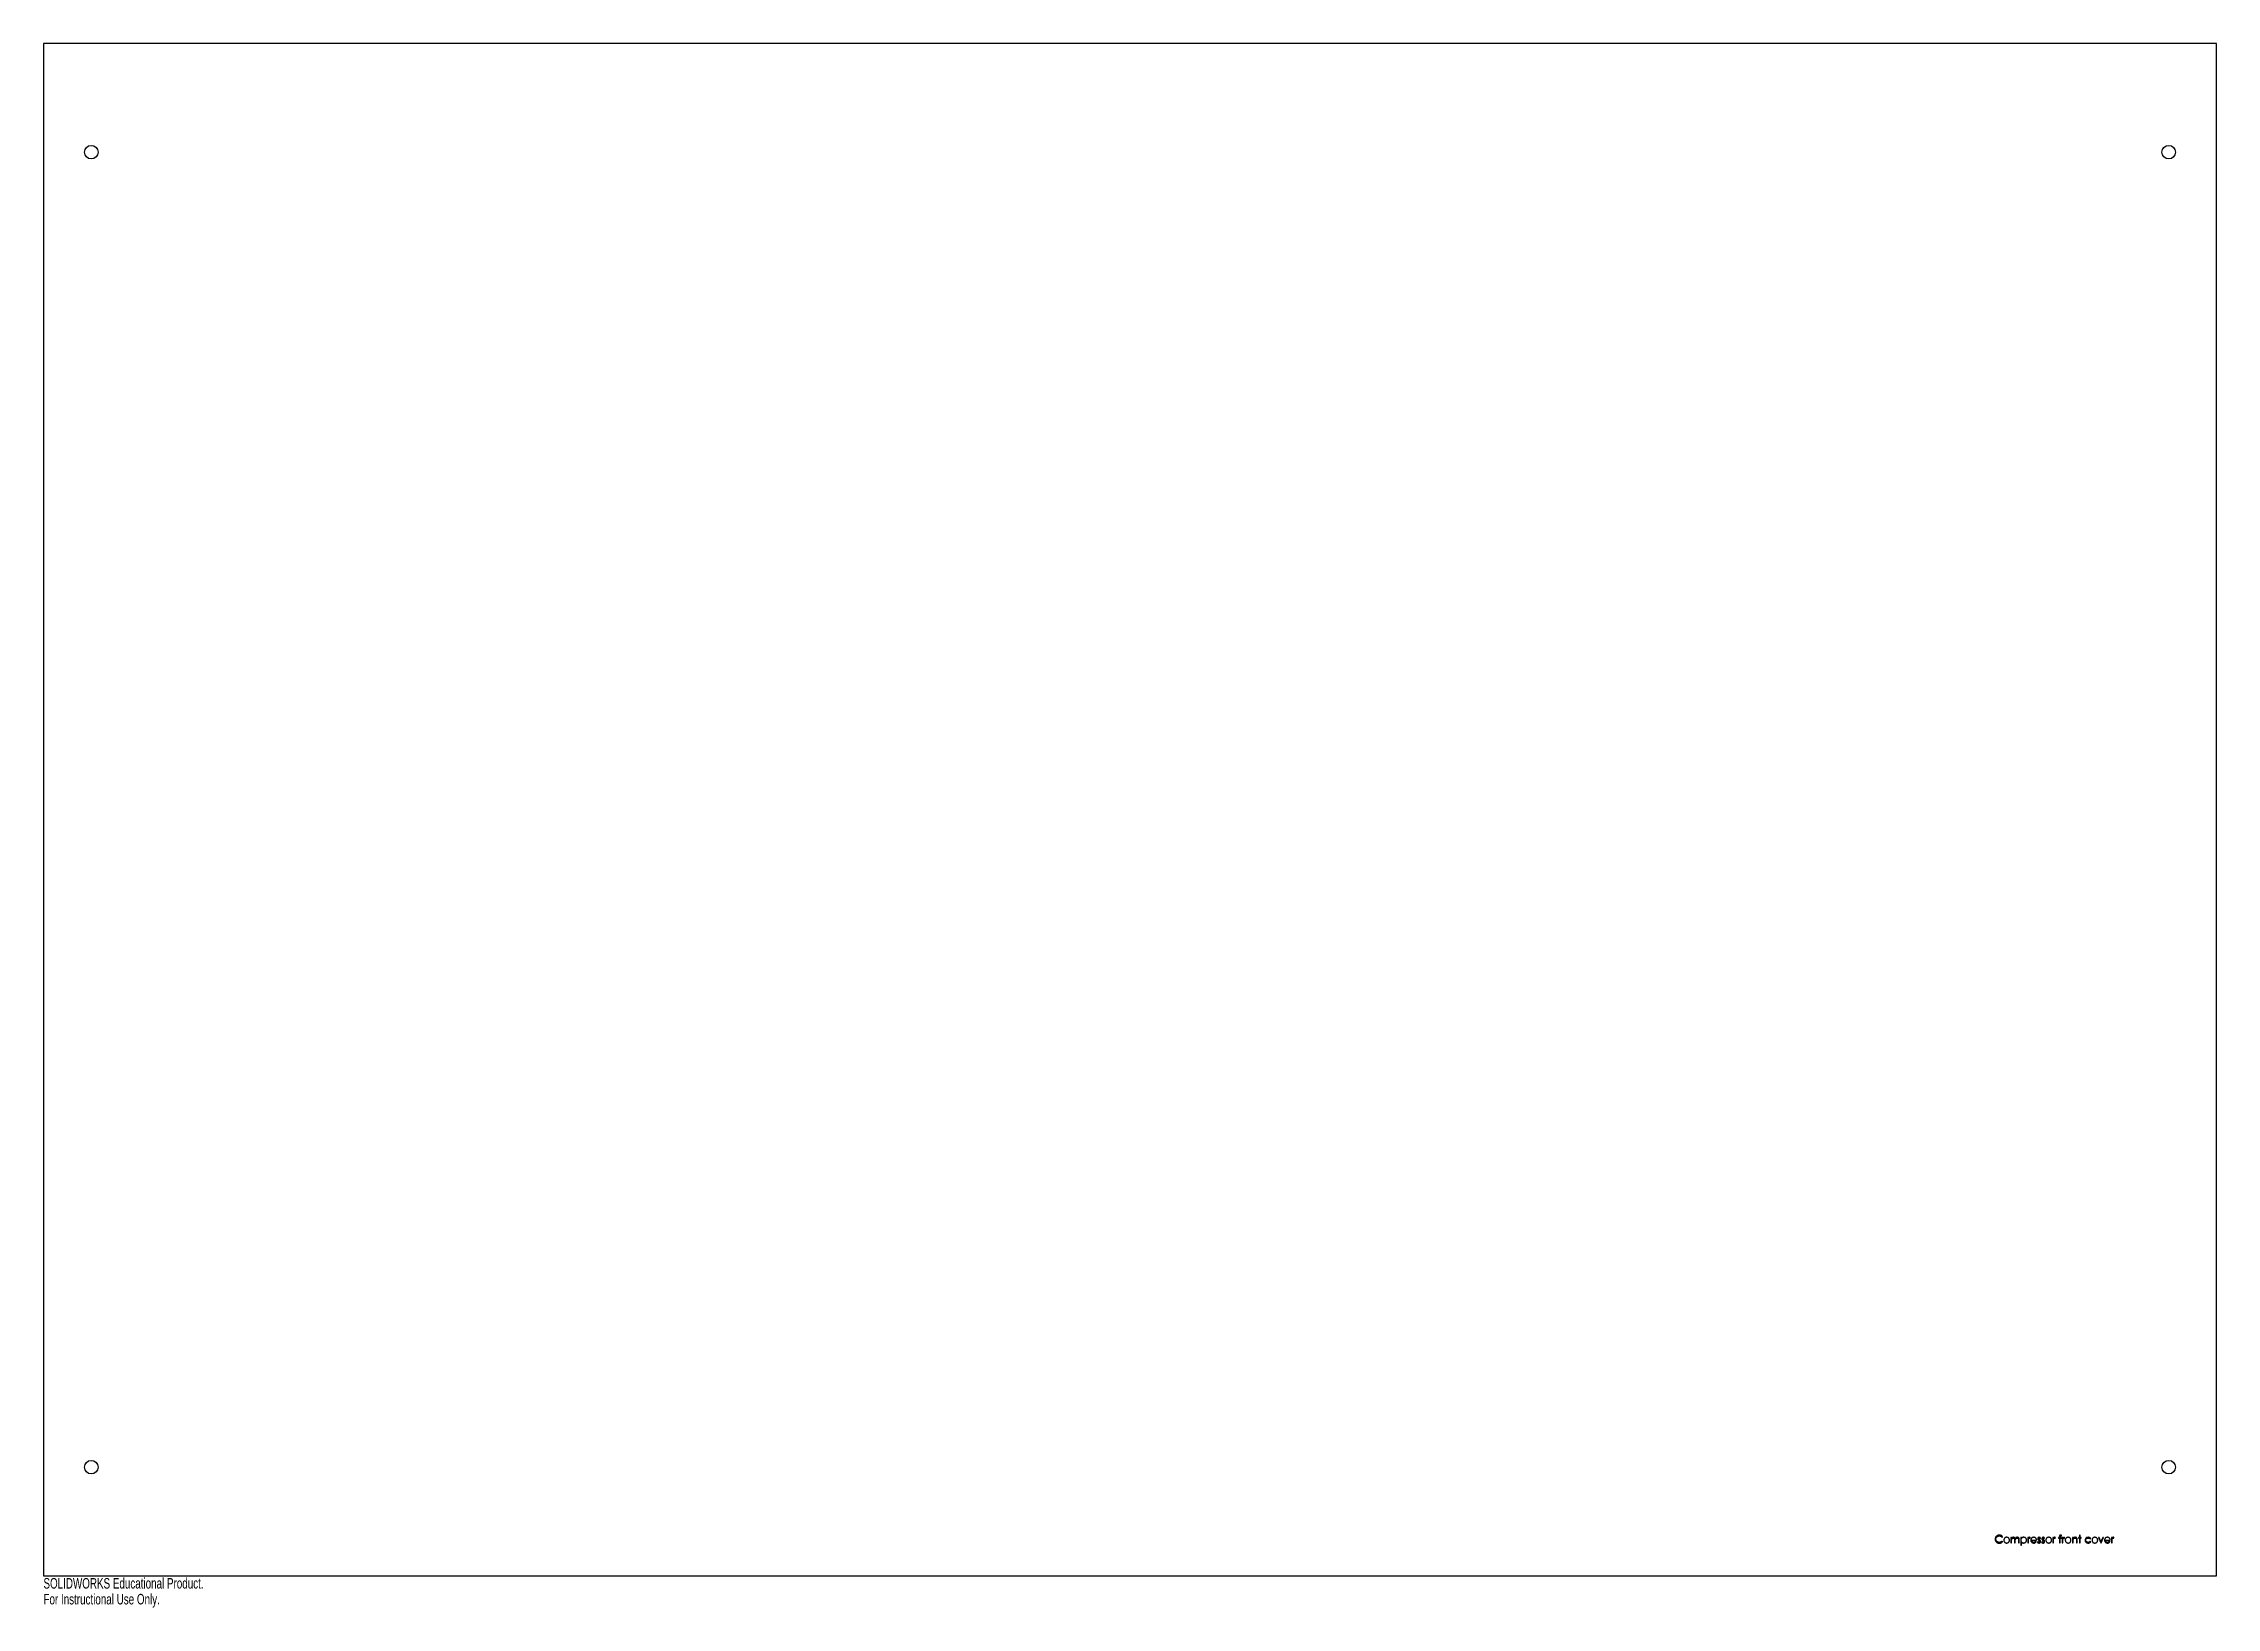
# Model space of a CAD drawing. Header units: millimetres. Extents: x 0 to 1000, y -15 to 705.
import ezdxf

# ---------------------------------------------------------------- set-up
doc = ezdxf.new("R2010")
doc.units = ezdxf.units.MM
doc.styles.add('SLDTEXTSTYLE0', font='TXT', dxfattribs={"width": 0.7})

msp = doc.modelspace()

# ---------------------------------------------------------------- linework, layer by layer
at = {"color": 7, "linetype": 'Continuous', "lineweight": 25}
for p, q in [((1000, 705), (0, 705)), ((0, 705), (0, 0)), ((1000, 0), (1000, 705)), ((901.3, 17.8), (901.5, 18)), ((901.5, 15.8), (901.3, 16)), ((905.7, 17.7), (905.4, 17.7)), ((905.4, 17.7), (905.4, 15.2)), ((905.4, 15.2), (905.7, 15.2)), ((905.7, 17.3), (905.7, 17.7)), ((905.7, 15.2), (905.7, 16.2)), ((907.1, 16.5), (907.1, 15.2)), ((907.1, 15.2), (907.4, 15.2)), ((907.4, 15.2), (907.4, 16.1)), ((908.9, 16.5), (908.9, 15.2)), ((908.9, 15.2), (909.2, 15.2)), ((909.2, 15.2), (909.2, 16.5)), ((910.2, 17.7), (909.9, 17.7)), ((909.9, 17.7), (909.9, 14.2)), ((909.9, 14.2), (910.2, 14.2)), ((910.2, 17.2), (910.2, 17.7)), ((910.2, 14.2), (910.2, 15.6)), ((913.4, 17.7), (913.1, 17.7)), ((913.1, 17.7), (913.1, 15.2)), ((913.1, 15.2), (913.4, 15.2)), ((913.4, 17.3), (913.4, 17.7)), ((913.4, 15.2), (913.4, 16)), ((914.2, 17.4), (914.3, 17.7)), ((914.9, 16.4), (917.2, 16.4)), ((917, 15.8), (916.7, 16)), ((917.8, 15.7), (917.6, 15.5)), ((918.8, 17.2), (919, 17.4)), ((919.7, 15.7), (919.5, 15.5)), ((920.7, 17.2), (920.9, 17.4)), ((925, 17.7), (924.7, 17.7)), ((924.7, 17.7), (924.7, 15.2)), ((924.7, 15.2), (925, 15.2)), ((925, 17.3), (925, 17.7)), ((925, 15.2), (925, 16)), ((925.7, 17.4), (925.9, 17.7)), ((927.7, 17.7), (927.3, 17.7)), ((927.3, 17.7), (927.3, 17.4)), ((927.3, 17.4), (927.7, 17.4)), ((927.7, 18.1), (927.7, 17.7)), ((927.7, 17.4), (927.7, 15.2)), ((927.7, 15.2), (928, 15.2)), ((928, 17.7), (928, 18.1)), ((928.6, 17.7), (928, 17.7)), ((928, 15.2), (928, 17.4)), ((928, 17.4), (928.6, 17.4)), ((928.6, 18.4), (928.6, 18.7)), ((928.6, 17.4), (928.6, 17.7)), ((929.3, 17.7), (929, 17.7)), ((929, 17.7), (929, 15.2)), ((929, 15.2), (929.3, 15.2)), ((929.3, 17.3), (929.3, 17.7)), ((929.3, 15.2), (929.3, 16)), ((930, 17.4), (930.2, 17.7)), ((934, 17.7), (933.7, 17.7)), ((933.7, 17.7), (933.7, 15.2)), ((933.7, 15.2), (934, 15.2)), ((934, 17.2), (934, 17.7)), ((934, 15.2), (934, 16.1)), ((935.6, 16.4), (935.6, 15.2)), ((935.6, 15.2), (935.9, 15.2)), ((935.9, 15.2), (935.9, 16.5)), ((936.5, 17.7), (936.5, 17.4)), ((937, 17.7), (936.5, 17.7)), ((936.5, 17.4), (937, 17.4)), ((937.3, 18.7), (937, 18.7)), ((937, 18.7), (937, 17.7)), ((937, 17.4), (937, 15.2)), ((937, 15.2), (937.3, 15.2)), ((937.3, 17.7), (937.3, 18.7)), ((937.7, 17.7), (937.3, 17.7)), ((937.3, 15.2), (937.3, 17.4)), ((937.3, 17.4), (937.7, 17.4)), ((937.7, 17.4), (937.7, 17.7)), ((941.8, 17), (942.1, 17.2)), ((942.1, 15.7), (941.8, 15.9)), ((946, 17.7), (945.7, 17.7)), ((945.7, 17.7), (946.8, 15.2)), ((946.8, 15.8), (946, 17.7)), ((947.7, 17.7), (946.8, 15.8)), ((946.8, 15.2), (946.9, 15.2)), ((946.9, 15.2), (948, 17.7)), ((948, 17.7), (947.7, 17.7)), ((948.8, 16.4), (951.1, 16.4)), ((951, 15.8), (950.7, 16)), ((951.9, 17.7), (951.6, 17.7)), ((951.6, 17.7), (951.6, 15.2)), ((951.6, 15.2), (951.9, 15.2)), ((951.9, 17.3), (951.9, 17.7)), ((951.9, 15.2), (951.9, 16)), ((952.7, 17.4), (952.8, 17.7)), ((0, 0), (1000, 0))]:
    msp.add_line(p, q, dxfattribs=at)
for centre in [(22, 655), (978, 655), (22, 50), (978, 50)]:
    msp.add_circle(centre, 3.1, dxfattribs=at)
for points, knots in [([(900, 18.7), (899.9, 18.7), (899.7, 18.7), (899.5, 18.7), (899.3, 18.6), (899.1, 18.5), (899, 18.4), (898.8, 18.3), (898.7, 18.2), (898.5, 18.1), (898.4, 17.9), (898.3, 17.8), (898.3, 17.6), (898.2, 17.5), (898.2, 17.2), (898.1, 17), (898.1, 16.9)], [0, 0, 0, 0, 0.13318, 0.19658, 0.25875, 0.32034, 0.38178, 0.44374, 0.50726, 0.57053, 0.63177, 0.69225, 0.75199, 0.81205, 0.87299, 1, 1, 1, 1]), ([(898.1, 16.9), (898.1, 16.8), (898.2, 16.6), (898.2, 16.4), (898.2, 16.2), (898.3, 16.1), (898.4, 15.9), (898.5, 15.8), (898.6, 15.7)], [0, 0, 0, 0, 0.26104, 0.38639, 0.50927, 0.63122, 0.75284, 1, 1, 1, 1]), ([(898.5, 16.9), (898.5, 17), (898.5, 17.1), (898.5, 17.2), (898.5, 17.3), (898.5, 17.4), (898.6, 17.5), (898.6, 17.6), (898.7, 17.7), (898.7, 17.7), (898.8, 17.8), (898.8, 17.9), (898.9, 18), (899, 18), (899, 18.1), (899.1, 18.1), (899.2, 18.2), (899.3, 18.2), (899.4, 18.3), (899.5, 18.3), (899.6, 18.3), (899.7, 18.4), (899.8, 18.4), (899.9, 18.4), (900, 18.4)], [0, 0, 0, 0, 0.08546, 0.12668, 0.16754, 0.20822, 0.24837, 0.28862, 0.32913, 0.36959, 0.41002, 0.45012, 0.49051, 0.53118, 0.57231, 0.61407, 0.65688, 0.69985, 0.74235, 0.7846, 0.82725, 0.86954, 0.9125, 1, 1, 1, 1]), ([(900, 15.4), (899.9, 15.4), (899.8, 15.4), (899.5, 15.5), (899.4, 15.5), (899.3, 15.6), (899.1, 15.7), (899, 15.7), (898.9, 15.8), (898.8, 16), (898.7, 16.1), (898.6, 16.2), (898.6, 16.3), (898.5, 16.5), (898.5, 16.6), (898.5, 16.8), (898.5, 16.9)], [0, 0, 0, 0, 0.1355, 0.19977, 0.26267, 0.32452, 0.38608, 0.44828, 0.51116, 0.57367, 0.63457, 0.69442, 0.75385, 0.81327, 0.87371, 1, 1, 1, 1]), ([(898.6, 15.7), (898.6, 15.6), (898.7, 15.6), (898.8, 15.5), (898.9, 15.4), (898.9, 15.4), (899, 15.3), (899.1, 15.3), (899.2, 15.2), (899.3, 15.2), (899.4, 15.1), (899.5, 15.1), (899.6, 15.1), (899.7, 15.1), (899.8, 15.1), (900, 15.1), (900, 15.1)], [0, 0, 0, 0, 0.12305, 0.18345, 0.24324, 0.303, 0.3628, 0.4226, 0.483, 0.54382, 0.60525, 0.66759, 0.73122, 0.79608, 0.86225, 1, 1, 1, 1]), ([(901.5, 18), (901.5, 18.1), (901.4, 18.2), (901.3, 18.2), (901.3, 18.3), (901.2, 18.4), (901.1, 18.4), (901, 18.5), (900.9, 18.6), (900.8, 18.6), (900.7, 18.6), (900.6, 18.7), (900.5, 18.7), (900.4, 18.7), (900.2, 18.7), (900.1, 18.7), (900, 18.7)], [0, 0, 0, 0, 0.12065, 0.18037, 0.24019, 0.29981, 0.36026, 0.42121, 0.48287, 0.54493, 0.6076, 0.67073, 0.73432, 0.79879, 0.86432, 1, 1, 1, 1]), ([(900, 18.4), (900.1, 18.4), (900.3, 18.4), (900.5, 18.3), (900.7, 18.2), (900.8, 18.2), (900.9, 18.2), (900.9, 18.1), (901, 18.1), (901.1, 18), (901.2, 17.9), (901.2, 17.8), (901.3, 17.8)], [0, 0, 0, 0, 0.25916, 0.38385, 0.50754, 0.56903, 0.63015, 0.69071, 0.75171, 0.81288, 0.87453, 1, 1, 1, 1]), ([(901.3, 16), (901.2, 15.9), (901.1, 15.8), (900.9, 15.6), (900.7, 15.6), (900.5, 15.5), (900.3, 15.4), (900.1, 15.4), (900, 15.4)], [0, 0, 0, 0, 0.25909, 0.38282, 0.50406, 0.62525, 0.74705, 1, 1, 1, 1]), ([(900, 15.1), (900.1, 15.1), (900.2, 15.1), (900.4, 15.1), (900.5, 15.1), (900.6, 15.1), (900.7, 15.2), (900.8, 15.2), (900.9, 15.3), (901, 15.3), (901.1, 15.4), (901.2, 15.4), (901.3, 15.5), (901.3, 15.6), (901.4, 15.7), (901.5, 15.7), (901.5, 15.8)], [0, 0, 0, 0, 0.13399, 0.19921, 0.26304, 0.32647, 0.38886, 0.45078, 0.51261, 0.57405, 0.63514, 0.69572, 0.75627, 0.81652, 0.87695, 1, 1, 1, 1]), ([(902.4, 17.3), (902.4, 17.3), (902.3, 17.2), (902.2, 17), (902.2, 16.9), (902.1, 16.8), (902.1, 16.6), (902.1, 16.5), (902.1, 16.4)], [0, 0, 0, 0, 0.25376, 0.37729, 0.49891, 0.62132, 0.74476, 1, 1, 1, 1]), ([(902.1, 16.4), (902.1, 16.3), (902.1, 16.2), (902.1, 16), (902.2, 15.9), (902.2, 15.8), (902.3, 15.7), (902.4, 15.6), (902.5, 15.5), (902.6, 15.4), (902.7, 15.3), (902.8, 15.3), (902.9, 15.2), (903, 15.2), (903.2, 15.1), (903.3, 15.1), (903.4, 15.1)], [0, 0, 0, 0, 0.12318, 0.18303, 0.24287, 0.30252, 0.36332, 0.42507, 0.48904, 0.55309, 0.61545, 0.67729, 0.73917, 0.80168, 0.86536, 1, 1, 1, 1]), ([(903.4, 17.8), (903.3, 17.8), (903.2, 17.7), (903, 17.7), (902.9, 17.7), (902.8, 17.6), (902.6, 17.5), (902.5, 17.4), (902.4, 17.3)], [0, 0, 0, 0, 0.25871, 0.38209, 0.50356, 0.62518, 0.74729, 1, 1, 1, 1]), ([(904.4, 17.3), (904.3, 17.4), (904.2, 17.5), (904.1, 17.6), (903.9, 17.7), (903.8, 17.7), (903.6, 17.7), (903.5, 17.8), (903.4, 17.8)], [0, 0, 0, 0, 0.25313, 0.37531, 0.4962, 0.61787, 0.74167, 1, 1, 1, 1]), ([(903.4, 15.1), (903.5, 15.1), (903.6, 15.1), (903.8, 15.2), (903.9, 15.2), (904.1, 15.3), (904.2, 15.3), (904.3, 15.4), (904.4, 15.5), (904.5, 15.6), (904.5, 15.7), (904.6, 15.8), (904.6, 15.9), (904.7, 16), (904.7, 16.2), (904.7, 16.3), (904.7, 16.4)], [0, 0, 0, 0, 0.13413, 0.1979, 0.26048, 0.32215, 0.38378, 0.44622, 0.51034, 0.57439, 0.63623, 0.6971, 0.75683, 0.81673, 0.87666, 1, 1, 1, 1]), ([(904.7, 16.4), (904.7, 16.5), (904.7, 16.6), (904.7, 16.8), (904.6, 16.9), (904.6, 17), (904.5, 17.2), (904.4, 17.3), (904.4, 17.3)], [0, 0, 0, 0, 0.25544, 0.37863, 0.50147, 0.62349, 0.74617, 1, 1, 1, 1]), ([(906, 17.6), (906, 17.6), (905.8, 17.5), (905.7, 17.3), (905.7, 17.3)], [0, 0, 0, 0, 0.45661, 1, 1, 1, 1]), ([(905.7, 16.2), (905.7, 16.3), (905.7, 16.4), (905.7, 16.5), (905.7, 16.6), (905.7, 16.7), (905.7, 16.8), (905.7, 16.9), (905.8, 17), (905.8, 17), (905.9, 17.1), (906, 17.2), (906.1, 17.3), (906.2, 17.4), (906.3, 17.4), (906.4, 17.4), (906.5, 17.4)], [0, 0, 0, 0, 0.13451, 0.19512, 0.25091, 0.3027, 0.3503, 0.39339, 0.43297, 0.50709, 0.57875, 0.65023, 0.72246, 0.79389, 0.86313, 1, 1, 1, 1]), ([(906.6, 17.8), (906.5, 17.8), (906.3, 17.7), (906.1, 17.7), (906, 17.6)], [0, 0, 0, 0, 0.49696, 1, 1, 1, 1]), ([(906.5, 17.4), (906.6, 17.4), (906.7, 17.4), (906.8, 17.4), (906.9, 17.3), (906.9, 17.3), (907, 17.2), (907, 17.2), (907.1, 17.1), (907.1, 17), (907.1, 17), (907.1, 16.9), (907.1, 16.8), (907.1, 16.8), (907.1, 16.6), (907.1, 16.5), (907.1, 16.5)], [0, 0, 0, 0, 0.14135, 0.20823, 0.27369, 0.33805, 0.40092, 0.46362, 0.52788, 0.56363, 0.6061, 0.6545, 0.71005, 0.77226, 0.84122, 1, 1, 1, 1]), ([(907.4, 17.1), (907.3, 17.2), (907.3, 17.3), (907.2, 17.4), (907.2, 17.5), (907.1, 17.5), (907.1, 17.6), (907, 17.6), (906.9, 17.7), (906.8, 17.7), (906.7, 17.7), (906.6, 17.8), (906.6, 17.8)], [0, 0, 0, 0, 0.19786, 0.28323, 0.36001, 0.43384, 0.50951, 0.58704, 0.66875, 0.75116, 0.83347, 1, 1, 1, 1]), ([(908.3, 17.8), (908.2, 17.8), (908.1, 17.7), (907.9, 17.7), (907.8, 17.6), (907.7, 17.6), (907.7, 17.5), (907.6, 17.5), (907.6, 17.4), (907.5, 17.3), (907.4, 17.3), (907.4, 17.2), (907.4, 17.1)], [0, 0, 0, 0, 0.23444, 0.35259, 0.47317, 0.53506, 0.59752, 0.66052, 0.72516, 0.79088, 0.85877, 1, 1, 1, 1]), ([(907.4, 16.1), (907.4, 16.2), (907.4, 16.4), (907.4, 16.5), (907.4, 16.6), (907.5, 16.7), (907.5, 16.8), (907.5, 16.9), (907.5, 16.9), (907.6, 17), (907.6, 17.1), (907.7, 17.2), (907.8, 17.3), (907.9, 17.4), (908.1, 17.4), (908.2, 17.4), (908.3, 17.4)], [0, 0, 0, 0, 0.14567, 0.21019, 0.2692, 0.32285, 0.37114, 0.41436, 0.45265, 0.52319, 0.59192, 0.65998, 0.72921, 0.79814, 0.86529, 1, 1, 1, 1]), ([(909.2, 16.5), (909.2, 16.6), (909.2, 16.7), (909.2, 16.9), (909.2, 17), (909.1, 17), (909.1, 17.1), (909.1, 17.2), (909.1, 17.3), (909, 17.4), (909, 17.5), (908.9, 17.6), (908.8, 17.6), (908.7, 17.7), (908.5, 17.7), (908.4, 17.8), (908.3, 17.8)], [0, 0, 0, 0, 0.13117, 0.19029, 0.24506, 0.29603, 0.34284, 0.38605, 0.42557, 0.4995, 0.57029, 0.64028, 0.71053, 0.7812, 0.85203, 1, 1, 1, 1]), ([(908.3, 17.4), (908.3, 17.4), (908.4, 17.4), (908.5, 17.4), (908.6, 17.4), (908.7, 17.3), (908.7, 17.2), (908.8, 17.2), (908.8, 17.1), (908.8, 17.1), (908.8, 17), (908.8, 16.9), (908.8, 16.9), (908.9, 16.8), (908.9, 16.7), (908.9, 16.6), (908.9, 16.5)], [0, 0, 0, 0, 0.14978, 0.21987, 0.28798, 0.35468, 0.41878, 0.48273, 0.54731, 0.5827, 0.6241, 0.67129, 0.72432, 0.78385, 0.84944, 1, 1, 1, 1]), ([(911.2, 17.8), (911.1, 17.8), (911, 17.7), (910.8, 17.7), (910.7, 17.6), (910.5, 17.6), (910.4, 17.4), (910.3, 17.3), (910.2, 17.2)], [0, 0, 0, 0, 0.25385, 0.37482, 0.49423, 0.61394, 0.73696, 1, 1, 1, 1]), ([(910.2, 15.6), (910.3, 15.5), (910.4, 15.4), (910.5, 15.3), (910.7, 15.2), (910.8, 15.2), (911, 15.1), (911.2, 15.1), (911.3, 15.1)], [0, 0, 0, 0, 0.262, 0.3866, 0.50788, 0.62877, 0.74945, 1, 1, 1, 1]), ([(912.6, 16.4), (912.6, 16.5), (912.6, 16.7), (912.5, 16.8), (912.5, 16.9), (912.4, 17.1), (912.4, 17.2), (912.3, 17.3), (912.2, 17.4), (912.1, 17.5), (912, 17.5), (911.9, 17.6), (911.8, 17.7), (911.6, 17.7), (911.5, 17.7), (911.3, 17.8), (911.2, 17.8)], [0, 0, 0, 0, 0.12601, 0.18681, 0.24745, 0.30785, 0.36912, 0.43199, 0.49671, 0.5615, 0.62477, 0.68655, 0.74787, 0.80935, 0.87136, 1, 1, 1, 1]), ([(911.3, 15.1), (911.3, 15.1), (911.5, 15.1), (911.6, 15.2), (911.8, 15.2), (911.9, 15.3), (912, 15.3), (912.1, 15.4), (912.2, 15.5), (912.3, 15.6), (912.4, 15.7), (912.4, 15.8), (912.5, 15.9), (912.5, 16), (912.6, 16.2), (912.6, 16.3), (912.6, 16.4)], [0, 0, 0, 0, 0.1277, 0.18924, 0.25013, 0.31084, 0.37247, 0.43505, 0.49965, 0.56424, 0.62675, 0.68827, 0.74942, 0.81043, 0.87197, 1, 1, 1, 1]), ([(914.1, 17.8), (914, 17.8), (913.9, 17.7), (913.8, 17.7), (913.7, 17.7), (913.7, 17.6), (913.6, 17.5), (913.5, 17.4), (913.4, 17.3)], [0, 0, 0, 0, 0.21389, 0.32468, 0.43946, 0.56163, 0.69389, 1, 1, 1, 1]), ([(913.4, 16), (913.4, 16.1), (913.4, 16.3), (913.4, 16.4), (913.5, 16.6), (913.5, 16.7), (913.5, 16.8), (913.5, 16.8), (913.5, 16.9)], [0, 0, 0, 0, 0.34376, 0.49183, 0.62411, 0.7414, 0.84306, 1, 1, 1, 1]), ([(913.5, 16.9), (913.5, 16.9), (913.5, 17), (913.6, 17.1), (913.6, 17.1), (913.6, 17.2), (913.6, 17.2), (913.7, 17.3), (913.7, 17.3), (913.8, 17.4), (913.9, 17.4), (914, 17.4), (914, 17.4)], [0, 0, 0, 0, 0.17172, 0.25067, 0.32588, 0.39688, 0.46357, 0.52807, 0.58969, 0.70481, 0.80866, 1, 1, 1, 1]), ([(914, 17.4), (914, 17.4), (914.1, 17.4), (914.1, 17.4), (914.2, 17.4)], [0, 0, 0, 0, 0.43977, 1, 1, 1, 1]), ([(914.3, 17.7), (914.3, 17.7), (914.2, 17.7), (914.1, 17.8), (914.1, 17.8)], [0, 0, 0, 0, 0.53648, 1, 1, 1, 1]), ([(914.9, 17.3), (914.8, 17.2), (914.7, 17.1), (914.7, 17), (914.6, 16.9), (914.6, 16.8), (914.6, 16.6), (914.6, 16.5), (914.6, 16.4)], [0, 0, 0, 0, 0.25342, 0.3767, 0.49945, 0.62257, 0.74623, 1, 1, 1, 1]), ([(914.6, 16.4), (914.6, 16.3), (914.6, 16.2), (914.6, 16.1), (914.6, 15.9), (914.7, 15.8), (914.8, 15.7), (914.8, 15.6), (914.9, 15.5), (915, 15.4), (915.1, 15.3), (915.2, 15.3), (915.3, 15.2), (915.4, 15.2), (915.6, 15.1), (915.8, 15.1), (915.8, 15.1)], [0, 0, 0, 0, 0.12108, 0.18007, 0.23919, 0.29871, 0.35888, 0.42037, 0.48345, 0.54657, 0.6087, 0.67019, 0.73187, 0.7952, 0.86037, 1, 1, 1, 1]), ([(915.9, 17.8), (915.8, 17.8), (915.6, 17.7), (915.4, 17.7), (915.3, 17.6), (915.2, 17.6), (915, 17.5), (914.9, 17.4), (914.9, 17.3)], [0, 0, 0, 0, 0.26024, 0.38368, 0.50466, 0.62536, 0.74641, 1, 1, 1, 1]), ([(915.8, 15.4), (915.7, 15.4), (915.7, 15.4), (915.5, 15.5), (915.4, 15.5), (915.4, 15.5), (915.3, 15.6), (915.2, 15.6), (915.1, 15.7), (915.1, 15.8), (915, 15.8), (915, 15.9), (914.9, 16), (914.9, 16.1), (914.9, 16.2), (914.9, 16.3), (914.9, 16.4)], [0, 0, 0, 0, 0.12767, 0.18895, 0.24905, 0.30907, 0.36922, 0.43017, 0.4926, 0.55535, 0.61696, 0.67817, 0.73925, 0.80161, 0.86552, 1, 1, 1, 1]), ([(916.7, 16), (916.7, 15.9), (916.6, 15.8), (916.5, 15.7), (916.5, 15.6), (916.4, 15.6), (916.3, 15.6), (916.3, 15.5), (916.2, 15.5), (916.1, 15.5), (916, 15.4), (915.9, 15.4), (915.8, 15.4)], [0, 0, 0, 0, 0.20794, 0.29469, 0.36973, 0.44083, 0.51425, 0.59139, 0.67227, 0.75434, 0.83612, 1, 1, 1, 1]), ([(915.8, 15.1), (915.9, 15.1), (916.1, 15.1), (916.2, 15.1), (916.3, 15.2), (916.4, 15.2), (916.5, 15.3), (916.6, 15.3), (916.7, 15.4), (916.8, 15.5), (916.9, 15.6), (917, 15.7), (917, 15.8)], [0, 0, 0, 0, 0.17811, 0.26133, 0.34156, 0.42001, 0.4981, 0.5754, 0.65365, 0.73413, 0.81834, 1, 1, 1, 1]), ([(916.9, 17.3), (916.8, 17.3), (916.7, 17.4), (916.6, 17.6), (916.4, 17.6), (916.3, 17.7), (916.1, 17.7), (916, 17.8), (915.9, 17.8)], [0, 0, 0, 0, 0.25526, 0.37725, 0.49774, 0.61812, 0.74097, 1, 1, 1, 1]), ([(917.2, 16.4), (917.2, 16.4), (917.2, 16.6), (917.1, 16.7), (917.1, 16.9), (917.1, 17), (917, 17.1), (916.9, 17.2), (916.9, 17.3)], [0, 0, 0, 0, 0.27038, 0.39846, 0.52275, 0.64383, 0.76375, 1, 1, 1, 1]), ([(917.6, 15.5), (917.6, 15.4), (917.7, 15.3), (917.8, 15.2), (917.9, 15.2), (918, 15.2), (918.1, 15.1), (918.2, 15.1), (918.3, 15.1)], [0, 0, 0, 0, 0.2446, 0.36854, 0.49531, 0.62278, 0.74828, 1, 1, 1, 1]), ([(918.3, 17.8), (918.3, 17.8), (918.2, 17.7), (918.2, 17.7), (918.1, 17.7), (918, 17.7), (918, 17.6), (917.9, 17.6), (917.9, 17.6), (917.8, 17.5), (917.8, 17.5), (917.8, 17.4), (917.7, 17.3), (917.7, 17.3), (917.7, 17.2), (917.7, 17.1), (917.7, 17.1)], [0, 0, 0, 0, 0.12912, 0.19061, 0.25123, 0.31109, 0.37119, 0.43212, 0.49492, 0.55736, 0.61913, 0.68027, 0.74139, 0.80349, 0.86696, 1, 1, 1, 1]), ([(917.7, 17.1), (917.7, 17), (917.7, 16.9), (917.8, 16.7), (917.8, 16.7)], [0, 0, 0, 0, 0.50741, 1, 1, 1, 1]), ([(917.8, 16.7), (917.8, 16.7), (917.9, 16.6), (917.9, 16.6), (918, 16.5), (918, 16.5), (918.1, 16.4), (918.2, 16.4), (918.3, 16.3)], [0, 0, 0, 0, 0.1977, 0.30785, 0.42718, 0.55622, 0.69405, 1, 1, 1, 1]), ([(918.3, 15.4), (918.2, 15.4), (918.2, 15.4), (918.1, 15.5), (918, 15.5), (918, 15.5), (917.9, 15.6), (917.8, 15.6), (917.8, 15.7)], [0, 0, 0, 0, 0.22499, 0.34076, 0.4595, 0.58283, 0.7141, 1, 1, 1, 1]), ([(918, 17.1), (918, 17.1), (918, 17.2), (918.1, 17.3), (918.1, 17.3), (918.2, 17.4), (918.2, 17.4), (918.3, 17.4), (918.3, 17.4)], [0, 0, 0, 0, 0.24897, 0.3715, 0.50149, 0.63083, 0.7541, 1, 1, 1, 1]), ([(918.1, 16.9), (918.1, 16.9), (918, 17), (918, 17.1), (918, 17.1)], [0, 0, 0, 0, 0.5206, 1, 1, 1, 1]), ([(918.5, 16.6), (918.4, 16.6), (918.4, 16.7), (918.3, 16.7), (918.2, 16.7), (918.2, 16.8), (918.2, 16.8), (918.1, 16.8), (918.1, 16.9)], [0, 0, 0, 0, 0.32388, 0.46643, 0.59778, 0.71602, 0.82244, 1, 1, 1, 1]), ([(919, 17.4), (919, 17.4), (918.9, 17.5), (918.8, 17.6), (918.7, 17.7), (918.6, 17.7), (918.5, 17.7), (918.4, 17.8), (918.3, 17.8)], [0, 0, 0, 0, 0.29729, 0.43094, 0.55555, 0.67387, 0.78659, 1, 1, 1, 1]), ([(918.3, 17.4), (918.4, 17.4), (918.4, 17.4), (918.5, 17.4), (918.6, 17.4), (918.6, 17.3), (918.7, 17.3), (918.8, 17.2), (918.8, 17.2)], [0, 0, 0, 0, 0.20667, 0.31647, 0.43404, 0.55869, 0.69496, 1, 1, 1, 1]), ([(918.3, 16.3), (918.3, 16.3), (918.4, 16.3), (918.5, 16.2), (918.5, 16.2), (918.6, 16.2), (918.6, 16.1), (918.6, 16.1), (918.6, 16.1)], [0, 0, 0, 0, 0.33374, 0.4792, 0.61045, 0.72773, 0.83254, 1, 1, 1, 1]), ([(918.7, 15.8), (918.7, 15.8), (918.7, 15.7), (918.7, 15.6), (918.6, 15.5), (918.5, 15.5), (918.4, 15.4), (918.3, 15.4), (918.3, 15.4)], [0, 0, 0, 0, 0.23528, 0.35549, 0.48231, 0.61216, 0.7381, 1, 1, 1, 1]), ([(918.3, 15.1), (918.3, 15.1), (918.4, 15.1), (918.5, 15.1), (918.6, 15.2), (918.7, 15.2), (918.7, 15.2), (918.8, 15.3), (918.8, 15.3), (918.9, 15.4), (918.9, 15.4), (919, 15.5), (919, 15.6), (919, 15.6), (919, 15.7), (919, 15.8), (919, 15.8)], [0, 0, 0, 0, 0.13136, 0.1945, 0.25643, 0.3176, 0.37863, 0.44048, 0.5043, 0.56811, 0.62996, 0.69048, 0.75136, 0.8114, 0.8728, 1, 1, 1, 1]), ([(918.9, 16.2), (918.9, 16.3), (918.9, 16.3), (918.8, 16.4), (918.8, 16.4), (918.7, 16.5), (918.6, 16.5), (918.5, 16.6), (918.5, 16.6)], [0, 0, 0, 0, 0.19542, 0.30585, 0.42512, 0.55379, 0.69289, 1, 1, 1, 1]), ([(918.6, 16.1), (918.7, 16), (918.7, 16), (918.7, 15.9), (918.7, 15.8)], [0, 0, 0, 0, 0.49955, 1, 1, 1, 1]), ([(919, 15.8), (919, 15.9), (919, 16.1), (919, 16.2), (918.9, 16.2)], [0, 0, 0, 0, 0.50476, 1, 1, 1, 1]), ([(919.5, 15.5), (919.5, 15.4), (919.6, 15.3), (919.7, 15.2), (919.8, 15.2), (919.9, 15.2), (920, 15.1), (920.1, 15.1), (920.2, 15.1)], [0, 0, 0, 0, 0.2446, 0.36854, 0.49531, 0.62278, 0.74828, 1, 1, 1, 1]), ([(920.2, 17.8), (920.2, 17.8), (920.1, 17.7), (920, 17.7), (920, 17.7), (919.9, 17.7), (919.9, 17.6), (919.8, 17.6), (919.8, 17.6), (919.7, 17.5), (919.7, 17.5), (919.7, 17.4), (919.6, 17.3), (919.6, 17.3), (919.6, 17.2), (919.6, 17.1), (919.6, 17.1)], [0, 0, 0, 0, 0.12912, 0.19061, 0.25123, 0.31109, 0.37119, 0.43212, 0.49492, 0.55736, 0.61913, 0.68027, 0.74139, 0.80349, 0.86696, 1, 1, 1, 1]), ([(919.6, 17.1), (919.6, 17), (919.6, 16.9), (919.7, 16.7), (919.7, 16.7)], [0, 0, 0, 0, 0.50741, 1, 1, 1, 1]), ([(919.7, 16.7), (919.7, 16.7), (919.8, 16.6), (919.8, 16.6), (919.9, 16.5), (919.9, 16.5), (920, 16.4), (920.1, 16.4), (920.1, 16.3)], [0, 0, 0, 0, 0.1977, 0.30785, 0.42718, 0.55622, 0.69405, 1, 1, 1, 1]), ([(920.2, 15.4), (920.1, 15.4), (920.1, 15.4), (920, 15.5), (919.9, 15.5), (919.8, 15.5), (919.8, 15.6), (919.7, 15.6), (919.7, 15.7)], [0, 0, 0, 0, 0.22499, 0.34076, 0.4595, 0.58283, 0.7141, 1, 1, 1, 1]), ([(919.9, 17.1), (919.9, 17.1), (919.9, 17.2), (920, 17.3), (920, 17.3), (920, 17.4), (920.1, 17.4), (920.2, 17.4), (920.2, 17.4)], [0, 0, 0, 0, 0.24897, 0.3715, 0.50149, 0.63083, 0.7541, 1, 1, 1, 1]), ([(920, 16.9), (920, 16.9), (919.9, 17), (919.9, 17.1), (919.9, 17.1)], [0, 0, 0, 0, 0.5206, 1, 1, 1, 1]), ([(920.4, 16.6), (920.3, 16.6), (920.2, 16.7), (920.2, 16.7), (920.1, 16.7), (920.1, 16.8), (920, 16.8), (920, 16.8), (920, 16.9)], [0, 0, 0, 0, 0.32388, 0.46643, 0.59778, 0.71602, 0.82244, 1, 1, 1, 1]), ([(920.1, 16.3), (920.2, 16.3), (920.3, 16.3), (920.3, 16.2), (920.4, 16.2), (920.4, 16.2), (920.5, 16.1), (920.5, 16.1), (920.5, 16.1)], [0, 0, 0, 0, 0.33374, 0.4792, 0.61045, 0.72773, 0.83254, 1, 1, 1, 1]), ([(920.9, 17.4), (920.8, 17.4), (920.8, 17.5), (920.6, 17.6), (920.6, 17.7), (920.5, 17.7), (920.4, 17.7), (920.3, 17.8), (920.2, 17.8)], [0, 0, 0, 0, 0.29729, 0.43094, 0.55555, 0.67387, 0.78659, 1, 1, 1, 1]), ([(920.2, 17.4), (920.3, 17.4), (920.3, 17.4), (920.4, 17.4), (920.5, 17.4), (920.5, 17.3), (920.6, 17.3), (920.6, 17.2), (920.7, 17.2)], [0, 0, 0, 0, 0.20667, 0.31647, 0.43404, 0.55869, 0.69496, 1, 1, 1, 1]), ([(920.6, 15.8), (920.6, 15.8), (920.6, 15.7), (920.5, 15.6), (920.5, 15.5), (920.4, 15.5), (920.3, 15.4), (920.2, 15.4), (920.2, 15.4)], [0, 0, 0, 0, 0.23528, 0.35549, 0.48231, 0.61216, 0.7381, 1, 1, 1, 1]), ([(920.2, 15.1), (920.2, 15.1), (920.3, 15.1), (920.4, 15.1), (920.5, 15.2), (920.5, 15.2), (920.6, 15.2), (920.7, 15.3), (920.7, 15.3), (920.8, 15.4), (920.8, 15.4), (920.8, 15.5), (920.9, 15.6), (920.9, 15.6), (920.9, 15.7), (920.9, 15.8), (920.9, 15.8)], [0, 0, 0, 0, 0.13136, 0.1945, 0.25643, 0.3176, 0.37863, 0.44048, 0.5043, 0.56811, 0.62996, 0.69048, 0.75136, 0.8114, 0.8728, 1, 1, 1, 1]), ([(920.8, 16.2), (920.8, 16.3), (920.8, 16.3), (920.7, 16.4), (920.6, 16.4), (920.6, 16.5), (920.5, 16.5), (920.4, 16.6), (920.4, 16.6)], [0, 0, 0, 0, 0.19542, 0.30585, 0.42512, 0.55379, 0.69289, 1, 1, 1, 1]), ([(920.5, 16.1), (920.6, 16), (920.6, 16), (920.6, 15.9), (920.6, 15.8)], [0, 0, 0, 0, 0.49955, 1, 1, 1, 1]), ([(920.9, 15.8), (920.9, 15.9), (920.9, 16.1), (920.9, 16.2), (920.8, 16.2)], [0, 0, 0, 0, 0.50476, 1, 1, 1, 1]), ([(921.8, 17.3), (921.8, 17.3), (921.7, 17.2), (921.6, 17), (921.6, 16.9), (921.5, 16.8), (921.5, 16.6), (921.5, 16.5), (921.5, 16.4)], [0, 0, 0, 0, 0.25376, 0.37729, 0.49891, 0.62132, 0.74476, 1, 1, 1, 1]), ([(921.5, 16.4), (921.5, 16.3), (921.5, 16.2), (921.5, 16), (921.6, 15.9), (921.6, 15.8), (921.7, 15.7), (921.8, 15.6), (921.8, 15.5), (921.9, 15.4), (922, 15.3), (922.1, 15.3), (922.3, 15.2), (922.4, 15.2), (922.6, 15.1), (922.7, 15.1), (922.8, 15.1)], [0, 0, 0, 0, 0.12318, 0.18303, 0.24287, 0.30252, 0.36332, 0.42507, 0.48904, 0.55309, 0.61545, 0.67729, 0.73917, 0.80168, 0.86536, 1, 1, 1, 1]), ([(922.8, 17.8), (922.7, 17.8), (922.6, 17.7), (922.4, 17.7), (922.3, 17.7), (922.1, 17.6), (922, 17.5), (921.9, 17.4), (921.8, 17.3)], [0, 0, 0, 0, 0.25871, 0.38209, 0.50356, 0.62518, 0.74729, 1, 1, 1, 1]), ([(923.8, 17.3), (923.7, 17.4), (923.6, 17.5), (923.5, 17.6), (923.3, 17.7), (923.2, 17.7), (923, 17.7), (922.9, 17.8), (922.8, 17.8)], [0, 0, 0, 0, 0.25313, 0.37531, 0.4962, 0.61787, 0.74167, 1, 1, 1, 1]), ([(922.8, 15.1), (922.9, 15.1), (923, 15.1), (923.2, 15.2), (923.3, 15.2), (923.4, 15.3), (923.6, 15.3), (923.7, 15.4), (923.7, 15.5), (923.8, 15.6), (923.9, 15.7), (924, 15.8), (924, 15.9), (924.1, 16), (924.1, 16.2), (924.1, 16.3), (924.1, 16.4)], [0, 0, 0, 0, 0.13413, 0.1979, 0.26048, 0.32215, 0.38378, 0.44622, 0.51034, 0.57439, 0.63623, 0.6971, 0.75683, 0.81673, 0.87666, 1, 1, 1, 1]), ([(924.1, 16.4), (924.1, 16.5), (924.1, 16.6), (924.1, 16.8), (924, 16.9), (924, 17), (923.9, 17.2), (923.8, 17.3), (923.8, 17.3)], [0, 0, 0, 0, 0.25544, 0.37863, 0.50147, 0.62349, 0.74617, 1, 1, 1, 1]), ([(925.6, 17.8), (925.5, 17.8), (925.5, 17.7), (925.3, 17.7), (925.3, 17.7), (925.2, 17.6), (925.1, 17.5), (925, 17.4), (925, 17.3)], [0, 0, 0, 0, 0.21389, 0.32468, 0.43946, 0.56163, 0.69389, 1, 1, 1, 1]), ([(925, 16.9), (925, 16.9), (925.1, 17), (925.1, 17.1), (925.1, 17.1), (925.1, 17.2), (925.2, 17.2), (925.2, 17.3), (925.3, 17.3), (925.3, 17.4), (925.4, 17.4), (925.5, 17.4), (925.5, 17.4)], [0, 0, 0, 0, 0.17172, 0.25067, 0.32588, 0.39688, 0.46357, 0.52807, 0.58969, 0.70481, 0.80866, 1, 1, 1, 1]), ([(925, 16), (925, 16.1), (925, 16.3), (925, 16.4), (925, 16.6), (925, 16.7), (925, 16.8), (925, 16.8), (925, 16.9)], [0, 0, 0, 0, 0.34376, 0.49183, 0.62411, 0.7414, 0.84306, 1, 1, 1, 1]), ([(925.5, 17.4), (925.6, 17.4), (925.6, 17.4), (925.7, 17.4), (925.7, 17.4)], [0, 0, 0, 0, 0.43977, 1, 1, 1, 1]), ([(925.9, 17.7), (925.8, 17.7), (925.7, 17.7), (925.6, 17.8), (925.6, 17.8)], [0, 0, 0, 0, 0.53648, 1, 1, 1, 1]), ([(928.2, 18.8), (928.2, 18.8), (928.1, 18.8), (928, 18.7), (927.9, 18.7), (927.9, 18.7), (927.8, 18.6), (927.8, 18.6), (927.8, 18.5), (927.7, 18.5), (927.7, 18.4), (927.7, 18.4), (927.7, 18.4), (927.7, 18.3), (927.7, 18.2), (927.7, 18.2), (927.7, 18.1)], [0, 0, 0, 0, 0.16461, 0.24035, 0.3137, 0.38394, 0.45108, 0.51683, 0.5831, 0.61837, 0.6585, 0.70336, 0.75208, 0.80705, 0.86614, 1, 1, 1, 1]), ([(928, 18.1), (928, 18.1), (928, 18.1), (928, 18.2), (928, 18.2), (928, 18.3), (928, 18.3), (928, 18.3), (928, 18.3), (928.1, 18.4), (928.1, 18.4), (928.1, 18.4), (928.1, 18.4), (928.2, 18.5), (928.2, 18.5), (928.3, 18.5), (928.3, 18.5)], [0, 0, 0, 0, 0.17718, 0.25049, 0.31657, 0.37167, 0.41849, 0.45547, 0.48333, 0.53145, 0.58301, 0.63922, 0.70228, 0.77058, 0.84128, 1, 1, 1, 1]), ([(928.6, 18.7), (928.5, 18.7), (928.4, 18.8), (928.3, 18.8), (928.2, 18.8)], [0, 0, 0, 0, 0.54614, 1, 1, 1, 1]), ([(928.3, 18.5), (928.3, 18.5), (928.4, 18.5), (928.5, 18.4), (928.6, 18.4)], [0, 0, 0, 0, 0.44697, 1, 1, 1, 1]), ([(929.9, 17.8), (929.8, 17.8), (929.8, 17.7), (929.7, 17.7), (929.6, 17.7), (929.5, 17.6), (929.4, 17.5), (929.3, 17.4), (929.3, 17.3)], [0, 0, 0, 0, 0.21389, 0.32468, 0.43946, 0.56163, 0.69389, 1, 1, 1, 1]), ([(929.3, 16.9), (929.3, 16.9), (929.4, 17), (929.4, 17.1), (929.4, 17.1), (929.5, 17.2), (929.5, 17.2), (929.5, 17.3), (929.6, 17.3), (929.6, 17.4), (929.7, 17.4), (929.8, 17.4), (929.8, 17.4)], [0, 0, 0, 0, 0.17172, 0.25067, 0.32588, 0.39688, 0.46357, 0.52807, 0.58969, 0.70481, 0.80866, 1, 1, 1, 1]), ([(929.3, 16), (929.3, 16.1), (929.3, 16.3), (929.3, 16.4), (929.3, 16.6), (929.3, 16.7), (929.3, 16.8), (929.3, 16.8), (929.3, 16.9)], [0, 0, 0, 0, 0.34376, 0.49183, 0.62411, 0.7414, 0.84306, 1, 1, 1, 1]), ([(929.8, 17.4), (929.9, 17.4), (929.9, 17.4), (930, 17.4), (930, 17.4)], [0, 0, 0, 0, 0.43977, 1, 1, 1, 1]), ([(930.2, 17.7), (930.1, 17.7), (930, 17.7), (929.9, 17.8), (929.9, 17.8)], [0, 0, 0, 0, 0.53648, 1, 1, 1, 1]), ([(930.8, 17.3), (930.7, 17.3), (930.6, 17.2), (930.5, 17), (930.5, 16.9), (930.4, 16.8), (930.4, 16.6), (930.4, 16.5), (930.4, 16.4)], [0, 0, 0, 0, 0.25376, 0.37729, 0.49891, 0.62132, 0.74476, 1, 1, 1, 1]), ([(930.4, 16.4), (930.4, 16.3), (930.4, 16.2), (930.5, 16), (930.5, 15.9), (930.5, 15.8), (930.6, 15.7), (930.7, 15.6), (930.8, 15.5), (930.9, 15.4), (931, 15.3), (931.1, 15.3), (931.2, 15.2), (931.3, 15.2), (931.5, 15.1), (931.6, 15.1), (931.7, 15.1)], [0, 0, 0, 0, 0.12318, 0.18303, 0.24287, 0.30252, 0.36332, 0.42507, 0.48904, 0.55309, 0.61545, 0.67729, 0.73917, 0.80168, 0.86536, 1, 1, 1, 1]), ([(931.7, 17.8), (931.6, 17.8), (931.5, 17.7), (931.3, 17.7), (931.2, 17.7), (931.1, 17.6), (930.9, 17.5), (930.8, 17.4), (930.8, 17.3)], [0, 0, 0, 0, 0.25871, 0.38209, 0.50356, 0.62518, 0.74729, 1, 1, 1, 1]), ([(932.7, 17.3), (932.6, 17.4), (932.5, 17.5), (932.4, 17.6), (932.3, 17.7), (932.1, 17.7), (932, 17.7), (931.8, 17.8), (931.7, 17.8)], [0, 0, 0, 0, 0.25313, 0.37531, 0.4962, 0.61787, 0.74167, 1, 1, 1, 1]), ([(931.7, 15.1), (931.8, 15.1), (932, 15.1), (932.1, 15.2), (932.3, 15.2), (932.4, 15.3), (932.5, 15.3), (932.6, 15.4), (932.7, 15.5), (932.8, 15.6), (932.8, 15.7), (932.9, 15.8), (933, 15.9), (933, 16), (933, 16.2), (933, 16.3), (933, 16.4)], [0, 0, 0, 0, 0.13413, 0.1979, 0.26048, 0.32215, 0.38378, 0.44622, 0.51034, 0.57439, 0.63623, 0.6971, 0.75683, 0.81673, 0.87666, 1, 1, 1, 1]), ([(933, 16.4), (933, 16.5), (933, 16.6), (933, 16.8), (933, 16.9), (932.9, 17), (932.8, 17.2), (932.8, 17.3), (932.7, 17.3)], [0, 0, 0, 0, 0.25544, 0.37863, 0.50147, 0.62349, 0.74617, 1, 1, 1, 1]), ([(935, 17.8), (934.9, 17.8), (934.7, 17.7), (934.6, 17.7), (934.4, 17.6), (934.3, 17.6), (934.2, 17.4), (934.1, 17.3), (934, 17.2)], [0, 0, 0, 0, 0.24341, 0.36189, 0.48007, 0.60101, 0.72643, 1, 1, 1, 1]), ([(934, 16.8), (934.1, 16.8), (934.1, 16.9), (934.1, 17), (934.2, 17), (934.2, 17.1), (934.2, 17.1), (934.3, 17.2), (934.4, 17.2), (934.4, 17.3), (934.5, 17.3), (934.5, 17.4), (934.6, 17.4), (934.7, 17.4), (934.8, 17.4), (934.9, 17.4), (934.9, 17.4)], [0, 0, 0, 0, 0.12388, 0.18478, 0.2456, 0.30707, 0.36923, 0.43203, 0.49708, 0.56185, 0.62543, 0.68765, 0.74977, 0.81102, 0.87337, 1, 1, 1, 1]), ([(934, 16.1), (934, 16.2), (934, 16.3), (934, 16.4), (934, 16.5), (934, 16.6), (934, 16.7), (934, 16.7), (934, 16.8)], [0, 0, 0, 0, 0.3336, 0.47916, 0.61054, 0.72895, 0.83238, 1, 1, 1, 1]), ([(934.9, 17.4), (935, 17.4), (935.1, 17.4), (935.3, 17.4), (935.3, 17.3), (935.4, 17.2), (935.5, 17.1), (935.6, 17), (935.6, 16.9)], [0, 0, 0, 0, 0.27002, 0.39072, 0.50682, 0.62152, 0.73917, 1, 1, 1, 1]), ([(935.9, 16.5), (935.9, 16.5), (935.9, 16.7), (935.9, 16.8), (935.9, 16.9), (935.9, 17), (935.9, 17.1), (935.8, 17.2), (935.8, 17.2), (935.8, 17.3), (935.7, 17.4), (935.6, 17.5), (935.5, 17.6), (935.4, 17.7), (935.2, 17.7), (935.1, 17.8), (935, 17.8)], [0, 0, 0, 0, 0.13173, 0.19067, 0.2452, 0.29551, 0.34124, 0.38339, 0.42144, 0.49296, 0.56287, 0.63302, 0.70446, 0.77651, 0.84882, 1, 1, 1, 1]), ([(935.6, 16.9), (935.6, 16.9), (935.6, 16.9), (935.6, 16.8), (935.6, 16.7), (935.6, 16.6), (935.6, 16.5), (935.6, 16.4), (935.6, 16.4)], [0, 0, 0, 0, 0.15852, 0.25992, 0.37675, 0.51017, 0.65789, 1, 1, 1, 1]), ([(940.9, 17.8), (940.9, 17.8), (940.8, 17.7), (940.6, 17.7), (940.6, 17.7), (940.5, 17.7), (940.4, 17.7), (940.3, 17.6), (940.2, 17.6), (940.1, 17.5), (940.1, 17.5), (940, 17.4), (939.9, 17.4), (939.9, 17.3), (939.8, 17.2), (939.7, 17.2), (939.7, 17.1), (939.7, 17), (939.6, 16.9), (939.6, 16.8), (939.6, 16.8), (939.5, 16.7), (939.5, 16.6), (939.5, 16.5), (939.5, 16.4)], [0, 0, 0, 0, 0.0904, 0.13402, 0.17719, 0.21996, 0.26225, 0.30455, 0.34676, 0.38863, 0.43016, 0.47099, 0.51132, 0.55181, 0.59245, 0.63315, 0.67459, 0.71583, 0.75647, 0.79699, 0.83717, 0.87736, 0.91786, 1, 1, 1, 1]), ([(939.5, 16.4), (939.5, 16.3), (939.5, 16.2), (939.6, 16), (939.6, 15.9), (939.7, 15.8), (939.7, 15.7), (939.8, 15.6), (939.9, 15.5), (940, 15.4), (940.1, 15.3), (940.2, 15.3), (940.4, 15.2), (940.5, 15.2), (940.7, 15.1), (940.8, 15.1), (940.9, 15.1)], [0, 0, 0, 0, 0.12302, 0.18218, 0.24132, 0.30026, 0.35983, 0.42103, 0.48433, 0.54802, 0.61061, 0.673, 0.73555, 0.7989, 0.86366, 1, 1, 1, 1]), ([(939.8, 16.4), (939.8, 16.5), (939.8, 16.6), (939.9, 16.7), (939.9, 16.8), (939.9, 16.9), (940, 17), (940.1, 17.1), (940.1, 17.2), (940.2, 17.2), (940.3, 17.3), (940.4, 17.3), (940.5, 17.4), (940.6, 17.4), (940.7, 17.4), (940.8, 17.4), (940.9, 17.4)], [0, 0, 0, 0, 0.12228, 0.18124, 0.23969, 0.2984, 0.35808, 0.41926, 0.48246, 0.54645, 0.60918, 0.67175, 0.73454, 0.79803, 0.86308, 1, 1, 1, 1]), ([(940.9, 15.4), (940.8, 15.4), (940.7, 15.4), (940.5, 15.5), (940.4, 15.6), (940.2, 15.6), (940.1, 15.7), (940, 15.8), (940, 15.9), (939.9, 16), (939.8, 16.2), (939.8, 16.3), (939.8, 16.4)], [0, 0, 0, 0, 0.17847, 0.26376, 0.34867, 0.43213, 0.5134, 0.59498, 0.67747, 0.75968, 0.84003, 1, 1, 1, 1]), ([(942.1, 17.2), (942.1, 17.2), (942, 17.3), (941.9, 17.4), (941.8, 17.5), (941.7, 17.5), (941.6, 17.6), (941.5, 17.6), (941.4, 17.7), (941.3, 17.7), (941.1, 17.7), (941, 17.8), (940.9, 17.8)], [0, 0, 0, 0, 0.15856, 0.23459, 0.3098, 0.3864, 0.46602, 0.54993, 0.63795, 0.72809, 0.81792, 1, 1, 1, 1]), ([(940.9, 17.4), (941, 17.4), (941.1, 17.4), (941.3, 17.4), (941.4, 17.3), (941.6, 17.3), (941.7, 17.2), (941.8, 17.1), (941.8, 17)], [0, 0, 0, 0, 0.26153, 0.38539, 0.50664, 0.62649, 0.74742, 1, 1, 1, 1]), ([(941.8, 15.9), (941.8, 15.8), (941.7, 15.7), (941.6, 15.6), (941.4, 15.5), (941.3, 15.5), (941.1, 15.4), (941, 15.4), (940.9, 15.4)], [0, 0, 0, 0, 0.25814, 0.38063, 0.50156, 0.6227, 0.74455, 1, 1, 1, 1]), ([(940.9, 15.1), (941, 15.1), (941.1, 15.1), (941.2, 15.1), (941.3, 15.1), (941.4, 15.2), (941.5, 15.2), (941.5, 15.2), (941.6, 15.3), (941.7, 15.3), (941.8, 15.3), (941.8, 15.4), (941.9, 15.4), (942, 15.5), (942, 15.6), (942.1, 15.7), (942.1, 15.7)], [0, 0, 0, 0, 0.13817, 0.20517, 0.27023, 0.33458, 0.39746, 0.4601, 0.52226, 0.58353, 0.64414, 0.70407, 0.76304, 0.8218, 0.88093, 1, 1, 1, 1]), ([(943, 17.3), (942.9, 17.3), (942.9, 17.2), (942.8, 17), (942.7, 16.9), (942.7, 16.8), (942.7, 16.6), (942.7, 16.5), (942.7, 16.4)], [0, 0, 0, 0, 0.25376, 0.37729, 0.49891, 0.62132, 0.74476, 1, 1, 1, 1]), ([(942.7, 16.4), (942.7, 16.3), (942.7, 16.2), (942.7, 16), (942.7, 15.9), (942.8, 15.8), (942.9, 15.7), (942.9, 15.6), (943, 15.5), (943.1, 15.4), (943.2, 15.3), (943.3, 15.3), (943.4, 15.2), (943.6, 15.2), (943.7, 15.1), (943.9, 15.1), (944, 15.1)], [0, 0, 0, 0, 0.12318, 0.18303, 0.24287, 0.30252, 0.36332, 0.42507, 0.48904, 0.55309, 0.61545, 0.67729, 0.73917, 0.80168, 0.86536, 1, 1, 1, 1]), ([(944, 17.8), (943.9, 17.8), (943.7, 17.7), (943.6, 17.7), (943.4, 17.7), (943.3, 17.6), (943.2, 17.5), (943.1, 17.4), (943, 17.3)], [0, 0, 0, 0, 0.25871, 0.38209, 0.50356, 0.62518, 0.74729, 1, 1, 1, 1]), ([(944.9, 17.3), (944.9, 17.4), (944.8, 17.5), (944.6, 17.6), (944.5, 17.7), (944.4, 17.7), (944.2, 17.7), (944.1, 17.8), (944, 17.8)], [0, 0, 0, 0, 0.25313, 0.37531, 0.4962, 0.61787, 0.74167, 1, 1, 1, 1]), ([(944, 15.1), (944.1, 15.1), (944.2, 15.1), (944.4, 15.2), (944.5, 15.2), (944.6, 15.3), (944.7, 15.3), (944.8, 15.4), (944.9, 15.5), (945, 15.6), (945.1, 15.7), (945.2, 15.8), (945.2, 15.9), (945.2, 16), (945.3, 16.2), (945.3, 16.3), (945.3, 16.4)], [0, 0, 0, 0, 0.13413, 0.1979, 0.26048, 0.32215, 0.38378, 0.44622, 0.51034, 0.57439, 0.63623, 0.6971, 0.75683, 0.81673, 0.87666, 1, 1, 1, 1]), ([(945.3, 16.4), (945.3, 16.5), (945.3, 16.6), (945.3, 16.8), (945.2, 16.9), (945.2, 17), (945.1, 17.2), (945, 17.3), (944.9, 17.3)], [0, 0, 0, 0, 0.25544, 0.37863, 0.50147, 0.62349, 0.74617, 1, 1, 1, 1]), ([(948.8, 17.3), (948.7, 17.2), (948.7, 17.1), (948.6, 17), (948.6, 16.9), (948.5, 16.8), (948.5, 16.6), (948.5, 16.5), (948.5, 16.4)], [0, 0, 0, 0, 0.25342, 0.3767, 0.49945, 0.62257, 0.74623, 1, 1, 1, 1]), ([(948.5, 16.4), (948.5, 16.3), (948.5, 16.2), (948.5, 16.1), (948.6, 15.9), (948.6, 15.8), (948.7, 15.7), (948.7, 15.6), (948.8, 15.5), (948.9, 15.4), (949, 15.3), (949.1, 15.3), (949.2, 15.2), (949.4, 15.2), (949.5, 15.1), (949.7, 15.1), (949.8, 15.1)], [0, 0, 0, 0, 0.12108, 0.18007, 0.23919, 0.29871, 0.35888, 0.42037, 0.48345, 0.54657, 0.6087, 0.67019, 0.73187, 0.7952, 0.86037, 1, 1, 1, 1]), ([(949.8, 17.8), (949.7, 17.8), (949.5, 17.7), (949.3, 17.7), (949.2, 17.6), (949.1, 17.6), (948.9, 17.5), (948.8, 17.4), (948.8, 17.3)], [0, 0, 0, 0, 0.26024, 0.38368, 0.50466, 0.62536, 0.74641, 1, 1, 1, 1]), ([(949.7, 15.4), (949.7, 15.4), (949.6, 15.4), (949.5, 15.5), (949.4, 15.5), (949.3, 15.5), (949.2, 15.6), (949.1, 15.6), (949.1, 15.7), (949, 15.8), (949, 15.8), (948.9, 15.9), (948.9, 16), (948.8, 16.1), (948.8, 16.2), (948.8, 16.3), (948.8, 16.4)], [0, 0, 0, 0, 0.12767, 0.18895, 0.24905, 0.30907, 0.36922, 0.43017, 0.4926, 0.55535, 0.61696, 0.67817, 0.73925, 0.80161, 0.86552, 1, 1, 1, 1]), ([(950.7, 16), (950.6, 15.9), (950.6, 15.8), (950.5, 15.7), (950.4, 15.6), (950.3, 15.6), (950.3, 15.6), (950.2, 15.5), (950.1, 15.5), (950, 15.5), (949.9, 15.4), (949.8, 15.4), (949.7, 15.4)], [0, 0, 0, 0, 0.20794, 0.29469, 0.36973, 0.44083, 0.51425, 0.59139, 0.67227, 0.75434, 0.83612, 1, 1, 1, 1]), ([(950.8, 17.3), (950.7, 17.3), (950.6, 17.4), (950.5, 17.6), (950.4, 17.6), (950.2, 17.7), (950, 17.7), (949.9, 17.8), (949.8, 17.8)], [0, 0, 0, 0, 0.25526, 0.37725, 0.49774, 0.61812, 0.74097, 1, 1, 1, 1]), ([(949.8, 15.1), (949.9, 15.1), (950, 15.1), (950.1, 15.1), (950.3, 15.2), (950.4, 15.2), (950.5, 15.3), (950.6, 15.3), (950.6, 15.4), (950.7, 15.5), (950.8, 15.6), (950.9, 15.7), (951, 15.8)], [0, 0, 0, 0, 0.17811, 0.26133, 0.34156, 0.42001, 0.4981, 0.5754, 0.65365, 0.73413, 0.81834, 1, 1, 1, 1]), ([(951.1, 16.4), (951.1, 16.4), (951.1, 16.6), (951, 16.7), (951, 16.9), (951, 17), (950.9, 17.1), (950.9, 17.2), (950.8, 17.3)], [0, 0, 0, 0, 0.27038, 0.39846, 0.52275, 0.64383, 0.76375, 1, 1, 1, 1]), ([(952.6, 17.8), (952.5, 17.8), (952.4, 17.7), (952.3, 17.7), (952.2, 17.7), (952.2, 17.6), (952.1, 17.5), (952, 17.4), (951.9, 17.3)], [0, 0, 0, 0, 0.21389, 0.32468, 0.43946, 0.56163, 0.69389, 1, 1, 1, 1]), ([(951.9, 16), (951.9, 16.1), (951.9, 16.3), (951.9, 16.4), (952, 16.6), (952, 16.7), (952, 16.8), (952, 16.8), (952, 16.9)], [0, 0, 0, 0, 0.34376, 0.49183, 0.62411, 0.7414, 0.84306, 1, 1, 1, 1]), ([(952, 16.9), (952, 16.9), (952, 17), (952.1, 17.1), (952.1, 17.1), (952.1, 17.2), (952.1, 17.2), (952.2, 17.3), (952.2, 17.3), (952.3, 17.4), (952.4, 17.4), (952.5, 17.4), (952.5, 17.4)], [0, 0, 0, 0, 0.17172, 0.25067, 0.32588, 0.39688, 0.46357, 0.52807, 0.58969, 0.70481, 0.80866, 1, 1, 1, 1]), ([(952.5, 17.4), (952.5, 17.4), (952.6, 17.4), (952.6, 17.4), (952.7, 17.4)], [0, 0, 0, 0, 0.43977, 1, 1, 1, 1]), ([(952.8, 17.7), (952.8, 17.7), (952.7, 17.7), (952.6, 17.8), (952.6, 17.8)], [0, 0, 0, 0, 0.53648, 1, 1, 1, 1])]:
    msp.add_open_spline(points, degree=3, knots=knots, dxfattribs=at)

# ---------------------------------------------------------------- texts
at = {"color": 7, "linetype": 'Continuous', "char_height": 4.834, "attachment_point": 1, "style": 'SLDTEXTSTYLE0'}
for s, insert in [('SOLIDWORKS Educational Product.', (0, -1)), ('For Instructional Use Only.', (0, -8.3))]:
    msp.add_mtext(s, dxfattribs=dict(at, insert=insert))

doc.saveas('drawing.dxf')
